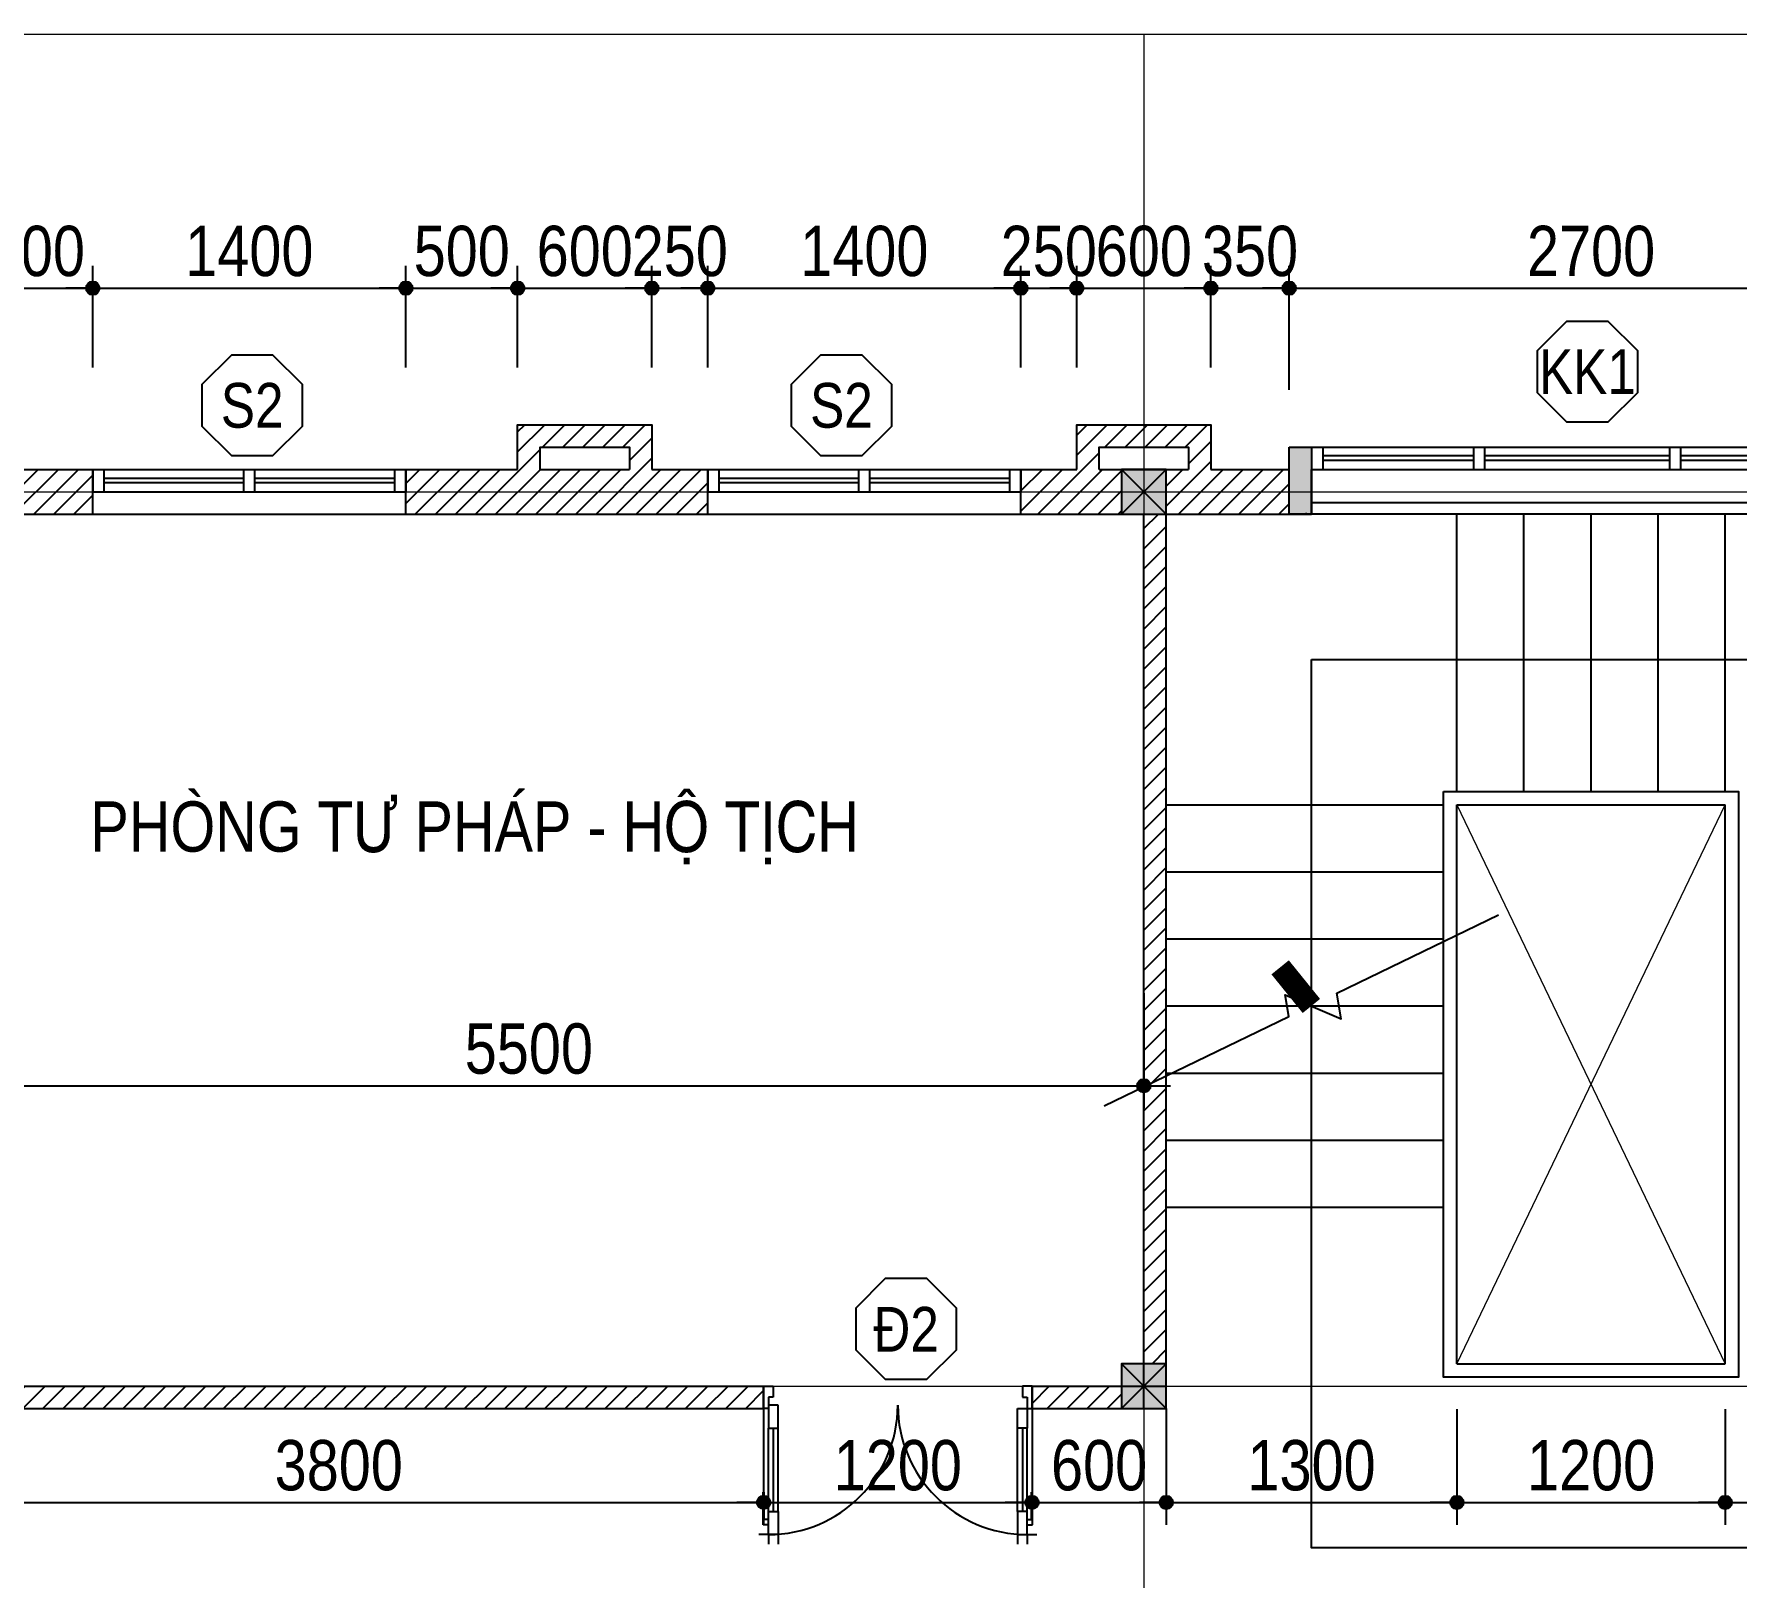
# Model space of a CAD drawing. Header units: millimetres. Extents: x 159 to 40204, y 182 to 23522.
# Drawn here: x 14425 to 22040, y 16616 to 23522 of the extents above; entities that cross this region are included whole.
import ezdxf
from ezdxf.enums import TextEntityAlignment as Align

# ---------------------------------------------------------------- set-up
doc = ezdxf.new("R2010")
doc.units = ezdxf.units.MM
doc.linetypes.add('ACAD_ISO10W100', pattern=[18, 12, -3, 0, -3])
for name, color, linetype in [('009', 251, 'Continuous'), ('DIM', 1, 'Continuous'), ('DOOR', 20, 'Continuous'), ('MEDIUM', 2, 'Continuous'), ('TAGS', 60, 'Continuous'), ('TEXT', 7, 'Continuous'), ('TUONG', 131, 'Continuous'), ('WALL', 4, 'Continuous')]:
    doc.layers.add(name, color=color, linetype=linetype)
for name, color, linetype, lineweight in [('CAY', 84, 'Continuous', 5), ('NET-THAY', 2, 'Continuous', 13), ('TRUC', 24, 'Continuous', 0)]:
    doc.layers.add(name, color=color, linetype=linetype, lineweight=lineweight)
doc.styles.add('1', font='', dxfattribs={"height": 250})
doc.styles.add('HEL-CONDENSE', font='')
doc.styles.add('VNI-HELVE-CONDENSEN', font='')
doc.styles.get('1').set_extended_font_data('VNI-Helve-Condense')
doc.styles.get('HEL-CONDENSE').set_extended_font_data('VNI-Helve-Condense')
doc.styles.get('VNI-HELVE-CONDENSEN').set_extended_font_data('VNI-Helve-Condense')
doc.dimstyles.new('D100', dxfattribs={"dimtxt": 225, "dimasz": 1.2, "dimexe": 100, "dimexo": 0, "dimgap": 50, "dimtad": 1, "dimdec": 0, "dimzin": 13, "dimdsep": 46, "dimtxsty": 'HEL-CONDENSE', "dimblk": 'D50', "dimcen": 0, "dimclrd": 1, "dimclre": 1, "dimclrt": 7, "dimadec": 0, "dimazin": 0, "dimtfac": 1, "dimtdec": 0, "dimtmove": 0, "dimatfit": 3, "dimldrblk": 'D50', "dimfxl": 1, "dimtolj": 1, "dimtzin": 13, "dimarcsym": 0})
pattern_1 = [(45, (-1294113.77, -362286.196), (-44.9012806, 44.9012806), [])]

# ---------------------------------------------------------------- blocks, each defined once
blk = doc.blocks.new('s11')
at = {"layer": 'DOOR'}
for p, q in [((0, 0), (0, -100)), ((1400, 0), (0, 0)), ((50, 0), (50, -100)), ((1350, 0), (1350, -100)), ((1400, 0), (1400, -100)), ((1400, -100), (0, -100))]:
    blk.add_line(p, q, dxfattribs=at)
at = {"layer": 'DOOR', "linetype": 'ByBlock', "lineweight": -2}
for p, q in [((675, -100), (675, 0)), ((725, -100), (725, 0))]:
    blk.add_line(p, q, dxfattribs=at)
at = {"layer": 'DOOR', "color": 251}
for p, q in [((50, -40), (675, -40)), ((50, -60), (675, -60)), ((725, -40), (1350, -40)), ((725, -60), (1350, -60))]:
    blk.add_line(p, q, dxfattribs=at)
blk = doc.blocks.new('KH-CUADI')
at = {"layer": 'TAGS'}
blk.add_lwpolyline([(-124, 300), (-300, 124), (-300, -124), (-124, -300), (124, -300), (300, -124), (300, 124), (124, 300)], close=True, dxfattribs=at)
at = {"layer": 'TAGS', "style": 'VNI-HELVE-CONDENSEN'}
blk.add_attdef('D', text='', height=300, dxfattribs=at).set_placement((0, 0), align=Align.MIDDLE)
blk = doc.blocks.new('A$C225A2996')
at = {"layer": 'WALL'}
blk.add_hatch(color=4, dxfattribs=at).paths.add_polyline_path([(531.4, 81.6), (731.4, 81.6), (731.4, 281.6), (531.4, 281.6)])
at = {"layer": 'WALL', "color": 4}
for p, q in [((531.4, 281.6), (731.4, 81.6)), ((531.4, 81.6), (731.4, 281.6))]:
    blk.add_line(p, q, dxfattribs=at)
blk.add_lwpolyline([(531.4, 81.6), (731.4, 81.6), (731.4, 281.6), (531.4, 281.6)], close=True, dxfattribs=at)
blk = doc.blocks.new('A$C48B57989')
at = {"layer": 'DOOR'}
for p, q in [((-446, 752.5), (-403.1, 752.5)), ((-446, 652.5), (-446, 752.5)), ((-403.1, 702.5), (-424.6, 702.5)), ((-424.6, 702.5), (-424.6, 652.5)), ((-403.1, 752.5), (-403.1, 702.5)), ((711.1, 752.5), (711.1, 702.5)), ((754, 752.5), (711.1, 752.5)), ((711.1, 702.5), (732.6, 702.5)), ((732.6, 702.5), (732.6, 652.5)), ((754, 652.5), (754, 752.5)), ((-424.6, 652.5), (-446, 652.5)), ((-381.7, 666.8), (-424.6, 666.8)), ((-424.6, 666.8), (-424.6, 563.9)), ((-381.7, 563.9), (-381.7, 666.8)), ((689.7, 563.9), (689.7, 652.5)), ((689.7, 652.5), (732.6, 652.5)), ((732.6, 652.5), (754, 652.5)), ((732.6, 652.5), (732.6, 563.9)), ((-424.6, 563.9), (-381.7, 563.9)), ((-424.6, 171.4), (-424.6, 563.9)), ((-403.1, 563.9), (-403.1, 191)), ((-381.7, 191), (-381.7, 563.9)), ((689.7, 191), (689.7, 563.9)), ((732.6, 563.9), (689.7, 563.9)), ((711.1, 563.9), (711.1, 191)), ((732.6, 171.4), (732.6, 563.9)), ((-448.8, 131.8), (-448.8, 277.2)), ((-443.9, 277.2), (-448.8, 277.2)), ((-443.9, 156), (-443.9, 277.2)), ((752, 156), (752, 277.2)), ((752, 277.2), (756.8, 277.2)), ((756.8, 131.8), (756.8, 277.2)), ((-424.6, 156), (-443.9, 156)), ((-424.6, 191), (-381.7, 191)), ((-424.6, 88.2), (-424.6, 191)), ((-424.6, 131.8), (-424.6, 156)), ((-381.7, 191), (-381.7, 88.2)), ((732.6, 191), (689.7, 191)), ((689.7, 191), (689.7, 88.2)), ((732.6, 88.2), (732.6, 191)), ((732.6, 131.8), (732.6, 156)), ((732.6, 156), (752, 156)), ((-424.6, 88.2), (-467.4, 88.2)), ((-424.6, 131.8), (-448.8, 131.8)), ((-424.6, 88.2), (-424.6, 45.3)), ((-381.7, 88.2), (-424.6, 88.2)), ((-381.7, 88.2), (-381.7, 45.3)), ((689.7, 88.2), (689.7, 45.3)), ((689.7, 88.2), (732.6, 88.2)), ((732.6, 131.8), (756.8, 131.8)), ((732.6, 88.2), (732.6, 45.3)), ((732.6, 88.2), (775.4, 88.2))]:
    blk.add_line(p, q, dxfattribs=at)
at = {"layer": 'DOOR', "color": 251}
for centre, major_axis, start_param, end_param in [((-424.6, 666.8), (409.1, 409.1), 3.926991, 5.497787), ((732.6, 666.8), (-409.1, 409.1), 0.785398, 2.356194)]:
    blk.add_ellipse(centre, major_axis=major_axis, ratio=1, start_param=start_param, end_param=end_param, dxfattribs=at)
blk = doc.blocks.new('D50')
at = {"layer": 'DIM'}
blk.add_hatch(color=256, dxfattribs=at).paths.add_polyline_path([(25, 0, 1), (-25, 0, 1)])
blk.add_line((25, 0), (100, 0), dxfattribs=at)
blk.add_circle((0, 0), 25, dxfattribs=at)
blk = doc.blocks.new('*D363')
at = {"layer": 'DEFPOINTS', "color": 0, "transparency": 16777216}
for p in [(14687.4, 22385), (14187.4, 22029.6), (14687.4, 22029.6)]:
    blk.add_point(p, dxfattribs=at)
at = {"layer": 'DIM', "color": 1, "lineweight": -2, "transparency": 16777216}
for p, q in [((14187.4, 22029.6), (14187.4, 22485)), ((14687.4, 22029.6), (14687.4, 22485)), ((14188.6, 22385), (14686.2, 22385))]:
    blk.add_line(p, q, dxfattribs=at)
at = {"layer": 'DIM', "color": 1, "lineweight": -2, "transparency": 16777216, "xscale": 1.199999999999999, "yscale": 1.199999999999999, "zscale": 1.199999999999999, "rotation": 180}
blk.add_blockref('D50', (14187.4, 22385), dxfattribs=at)
at = {"layer": 'DIM', "color": 1, "lineweight": -2, "transparency": 16777216, "xscale": 1.199999999999999, "yscale": 1.199999999999999, "zscale": 1.199999999999999}
blk.add_blockref('D50', (14687.4, 22385), dxfattribs=at)
at = {"layer": 'DIM', "color": 7, "transparency": 16777216, "insert": (14437.4, 22549.9), "char_height": 225, "attachment_point": 5, "style": 'HEL-CONDENSE'}
blk.add_mtext('\\A1;500', dxfattribs=at)
blk = doc.blocks.new('*D364')
at = {"layer": 'DEFPOINTS', "color": 0, "transparency": 16777216}
for p in [(17187.4, 22385), (16587.4, 22029.6), (17187.4, 22029.6)]:
    blk.add_point(p, dxfattribs=at)
at = {"layer": 'DIM', "color": 1, "lineweight": -2, "transparency": 16777216}
for p, q in [((16587.4, 22029.6), (16587.4, 22485)), ((17187.4, 22029.6), (17187.4, 22485)), ((16588.6, 22385), (17186.2, 22385))]:
    blk.add_line(p, q, dxfattribs=at)
at = {"layer": 'DIM', "color": 1, "lineweight": -2, "transparency": 16777216, "xscale": 1.199999999999999, "yscale": 1.199999999999999, "zscale": 1.199999999999999, "rotation": 180}
blk.add_blockref('D50', (16587.4, 22385), dxfattribs=at)
at = {"layer": 'DIM', "color": 1, "lineweight": -2, "transparency": 16777216, "xscale": 1.199999999999999, "yscale": 1.199999999999999, "zscale": 1.199999999999999}
blk.add_blockref('D50', (17187.4, 22385), dxfattribs=at)
at = {"layer": 'DIM', "color": 7, "transparency": 16777216, "insert": (16887.4, 22549.9), "char_height": 225, "attachment_point": 5, "style": 'HEL-CONDENSE'}
blk.add_mtext('\\A1;600', dxfattribs=at)
blk = doc.blocks.new('*D365')
at = {"layer": 'DEFPOINTS', "color": 0, "transparency": 16777216}
for p in [(17437.4, 22385), (17187.4, 22029.6), (17437.4, 22029.6)]:
    blk.add_point(p, dxfattribs=at)
at = {"layer": 'DIM', "color": 1, "lineweight": -2, "transparency": 16777216}
for p, q in [((17187.4, 22029.6), (17187.4, 22485)), ((17437.4, 22029.6), (17437.4, 22485)), ((17188.6, 22385), (17436.2, 22385))]:
    blk.add_line(p, q, dxfattribs=at)
at = {"layer": 'DIM', "color": 1, "lineweight": -2, "transparency": 16777216, "xscale": 1.199999999999999, "yscale": 1.199999999999999, "zscale": 1.199999999999999, "rotation": 180}
blk.add_blockref('D50', (17187.4, 22385), dxfattribs=at)
at = {"layer": 'DIM', "color": 1, "lineweight": -2, "transparency": 16777216, "xscale": 1.199999999999999, "yscale": 1.199999999999999, "zscale": 1.199999999999999}
blk.add_blockref('D50', (17437.4, 22385), dxfattribs=at)
at = {"layer": 'DIM', "color": 7, "transparency": 16777216, "insert": (17312.4, 22549.9), "char_height": 225, "attachment_point": 5, "style": 'HEL-CONDENSE'}
blk.add_mtext('\\A1;250', dxfattribs=at)
blk = doc.blocks.new('*D366')
at = {"layer": 'DEFPOINTS', "color": 0, "transparency": 16777216}
for p in [(19687.4, 22385), (19087.4, 22029.6), (19687.4, 22029.6)]:
    blk.add_point(p, dxfattribs=at)
at = {"layer": 'DIM', "color": 1, "lineweight": -2, "transparency": 16777216}
for p, q in [((19087.4, 22029.6), (19087.4, 22485)), ((19687.4, 22029.6), (19687.4, 22485)), ((19088.6, 22385), (19686.2, 22385))]:
    blk.add_line(p, q, dxfattribs=at)
at = {"layer": 'DIM', "color": 1, "lineweight": -2, "transparency": 16777216, "xscale": 1.199999999999999, "yscale": 1.199999999999999, "zscale": 1.199999999999999, "rotation": 180}
blk.add_blockref('D50', (19087.4, 22385), dxfattribs=at)
at = {"layer": 'DIM', "color": 1, "lineweight": -2, "transparency": 16777216, "xscale": 1.199999999999999, "yscale": 1.199999999999999, "zscale": 1.199999999999999}
blk.add_blockref('D50', (19687.4, 22385), dxfattribs=at)
at = {"layer": 'DIM', "color": 7, "transparency": 16777216, "insert": (19387.4, 22549.9), "char_height": 225, "attachment_point": 5, "style": 'HEL-CONDENSE'}
blk.add_mtext('\\A1;600', dxfattribs=at)
blk = doc.blocks.new('*D367')
at = {"layer": 'DEFPOINTS', "color": 0, "transparency": 16777216}
for p in [(20037.4, 22385), (19687.4, 22029.6), (20037.4, 21929.6)]:
    blk.add_point(p, dxfattribs=at)
at = {"layer": 'DIM', "color": 1, "lineweight": -2, "transparency": 16777216}
for p, q in [((19687.4, 22029.6), (19687.4, 22485)), ((20037.4, 21929.6), (20037.4, 22485)), ((19688.6, 22385), (20036.2, 22385))]:
    blk.add_line(p, q, dxfattribs=at)
at = {"layer": 'DIM', "color": 1, "lineweight": -2, "transparency": 16777216, "xscale": 1.199999999999999, "yscale": 1.199999999999999, "zscale": 1.199999999999999, "rotation": 180}
blk.add_blockref('D50', (19687.4, 22385), dxfattribs=at)
at = {"layer": 'DIM', "color": 1, "lineweight": -2, "transparency": 16777216, "xscale": 1.199999999999999, "yscale": 1.199999999999999, "zscale": 1.199999999999999}
blk.add_blockref('D50', (20037.4, 22385), dxfattribs=at)
at = {"layer": 'DIM', "color": 7, "transparency": 16777216, "insert": (19862.4, 22549.9), "char_height": 225, "attachment_point": 5, "style": 'HEL-CONDENSE'}
blk.add_mtext('\\A1;350', dxfattribs=at)
blk = doc.blocks.new('*D368')
at = {"layer": 'DEFPOINTS', "color": 0, "transparency": 16777216}
for p in [(22737.4, 22385), (20037.4, 21929.6), (22737.4, 21929.6)]:
    blk.add_point(p, dxfattribs=at)
at = {"layer": 'DIM', "color": 1, "lineweight": -2, "transparency": 16777216}
for p, q in [((20037.4, 21929.6), (20037.4, 22485)), ((22737.4, 21929.6), (22737.4, 22485)), ((20038.6, 22385), (22736.2, 22385))]:
    blk.add_line(p, q, dxfattribs=at)
at = {"layer": 'DIM', "color": 1, "lineweight": -2, "transparency": 16777216, "xscale": 1.199999999999999, "yscale": 1.199999999999999, "zscale": 1.199999999999999, "rotation": 180}
blk.add_blockref('D50', (20037.4, 22385), dxfattribs=at)
at = {"layer": 'DIM', "color": 1, "lineweight": -2, "transparency": 16777216, "xscale": 1.199999999999999, "yscale": 1.199999999999999, "zscale": 1.199999999999999}
blk.add_blockref('D50', (22737.4, 22385), dxfattribs=at)
at = {"layer": 'DIM', "color": 7, "transparency": 16777216, "insert": (21387.4, 22549.9), "char_height": 225, "attachment_point": 5, "style": 'HEL-CONDENSE'}
blk.add_mtext('\\A1;2700', dxfattribs=at)
blk = doc.blocks.new('*D291')
at = {"layer": 'DEFPOINTS', "color": 0, "linetype": 'Continuous', "transparency": 16777216}
for p in [(13887.4, 17374.4), (17687.4, 17374.4), (17687.4, 16953.8)]:
    blk.add_point(p, dxfattribs=at)
at = {"layer": 'DIM', "color": 1, "linetype": 'Continuous', "lineweight": -2, "transparency": 16777216}
for p, q in [((13887.4, 17374.4), (13887.4, 16853.8)), ((17687.4, 17374.4), (17687.4, 16853.8)), ((13888.6, 16953.8), (17686.2, 16953.8))]:
    blk.add_line(p, q, dxfattribs=at)
at = {"layer": 'DIM', "color": 1, "linetype": 'Continuous', "lineweight": -2, "transparency": 16777216, "xscale": 1.199999999999999, "yscale": 1.199999999999999, "zscale": 1.199999999999999, "rotation": 180}
blk.add_blockref('D50', (13887.4, 16953.8), dxfattribs=at)
at = {"layer": 'DIM', "color": 1, "linetype": 'Continuous', "lineweight": -2, "transparency": 16777216, "xscale": 1.199999999999999, "yscale": 1.199999999999999, "zscale": 1.199999999999999}
blk.add_blockref('D50', (17687.4, 16953.8), dxfattribs=at)
at = {"layer": 'DIM', "color": 7, "linetype": 'Continuous', "transparency": 16777216, "insert": (15787.4, 17118.7), "char_height": 225, "attachment_point": 5, "style": 'HEL-CONDENSE'}
blk.add_mtext('\\A1;3800', dxfattribs=at)
blk = doc.blocks.new('*D292')
at = {"layer": 'DEFPOINTS', "color": 0, "linetype": 'Continuous', "transparency": 16777216}
for p in [(17687.4, 17374.4), (18887.4, 17374.4), (18887.4, 16953.8)]:
    blk.add_point(p, dxfattribs=at)
at = {"layer": 'DIM', "color": 1, "linetype": 'Continuous', "lineweight": -2, "transparency": 16777216}
for p, q in [((17687.4, 17374.4), (17687.4, 16853.8)), ((18887.4, 17374.4), (18887.4, 16853.8)), ((17688.6, 16953.8), (18886.2, 16953.8))]:
    blk.add_line(p, q, dxfattribs=at)
at = {"layer": 'DIM', "color": 1, "linetype": 'Continuous', "lineweight": -2, "transparency": 16777216, "xscale": 1.199999999999999, "yscale": 1.199999999999999, "zscale": 1.199999999999999, "rotation": 180}
blk.add_blockref('D50', (17687.4, 16953.8), dxfattribs=at)
at = {"layer": 'DIM', "color": 1, "linetype": 'Continuous', "lineweight": -2, "transparency": 16777216, "xscale": 1.199999999999999, "yscale": 1.199999999999999, "zscale": 1.199999999999999}
blk.add_blockref('D50', (18887.4, 16953.8), dxfattribs=at)
at = {"layer": 'DIM', "color": 7, "linetype": 'Continuous', "transparency": 16777216, "insert": (18287.4, 17118.7), "char_height": 225, "attachment_point": 5, "style": 'HEL-CONDENSE'}
blk.add_mtext('\\A1;1200', dxfattribs=at)
blk = doc.blocks.new('*D293')
at = {"layer": 'DEFPOINTS', "color": 0, "linetype": 'Continuous', "transparency": 16777216}
for p in [(18887.4, 17374.4), (19487.4, 17374.4), (19487.4, 16953.8)]:
    blk.add_point(p, dxfattribs=at)
at = {"layer": 'DIM', "color": 1, "linetype": 'Continuous', "lineweight": -2, "transparency": 16777216}
for p, q in [((18887.4, 17374.4), (18887.4, 16853.8)), ((19487.4, 17374.4), (19487.4, 16853.8)), ((18888.6, 16953.8), (19486.2, 16953.8))]:
    blk.add_line(p, q, dxfattribs=at)
at = {"layer": 'DIM', "color": 1, "linetype": 'Continuous', "lineweight": -2, "transparency": 16777216, "xscale": 1.199999999999999, "yscale": 1.199999999999999, "zscale": 1.199999999999999, "rotation": 180}
blk.add_blockref('D50', (18887.4, 16953.8), dxfattribs=at)
at = {"layer": 'DIM', "color": 1, "linetype": 'Continuous', "lineweight": -2, "transparency": 16777216, "xscale": 1.199999999999999, "yscale": 1.199999999999999, "zscale": 1.199999999999999}
blk.add_blockref('D50', (19487.4, 16953.8), dxfattribs=at)
at = {"layer": 'DIM', "color": 7, "linetype": 'Continuous', "transparency": 16777216, "insert": (19187.4, 17118.7), "char_height": 225, "attachment_point": 5, "style": 'HEL-CONDENSE'}
blk.add_mtext('\\A1;600', dxfattribs=at)
blk = doc.blocks.new('*D294')
at = {"layer": 'DEFPOINTS', "color": 0, "linetype": 'Continuous', "transparency": 16777216}
for p in [(19487.4, 17374.4), (20787.4, 17370.6), (20787.4, 16953.8)]:
    blk.add_point(p, dxfattribs=at)
at = {"layer": 'DIM', "color": 1, "linetype": 'Continuous', "lineweight": -2, "transparency": 16777216}
for p, q in [((19487.4, 17374.4), (19487.4, 16853.8)), ((20787.4, 17370.6), (20787.4, 16853.8)), ((19488.6, 16953.8), (20786.2, 16953.8))]:
    blk.add_line(p, q, dxfattribs=at)
at = {"layer": 'DIM', "color": 1, "linetype": 'Continuous', "lineweight": -2, "transparency": 16777216, "xscale": 1.199999999999999, "yscale": 1.199999999999999, "zscale": 1.199999999999999, "rotation": 180}
blk.add_blockref('D50', (19487.4, 16953.8), dxfattribs=at)
at = {"layer": 'DIM', "color": 1, "linetype": 'Continuous', "lineweight": -2, "transparency": 16777216, "xscale": 1.199999999999999, "yscale": 1.199999999999999, "zscale": 1.199999999999999}
blk.add_blockref('D50', (20787.4, 16953.8), dxfattribs=at)
at = {"layer": 'DIM', "color": 7, "linetype": 'Continuous', "transparency": 16777216, "insert": (20137.4, 17118.7), "char_height": 225, "attachment_point": 5, "style": 'HEL-CONDENSE'}
blk.add_mtext('\\A1;1300', dxfattribs=at)
blk = doc.blocks.new('*D295')
at = {"layer": 'DEFPOINTS', "color": 0, "linetype": 'Continuous', "transparency": 16777216}
for p in [(20787.4, 17370.6), (21987.4, 17370.6), (21987.4, 16953.8)]:
    blk.add_point(p, dxfattribs=at)
at = {"layer": 'DIM', "color": 1, "linetype": 'Continuous', "lineweight": -2, "transparency": 16777216}
for p, q in [((20787.4, 17370.6), (20787.4, 16853.8)), ((21987.4, 17370.6), (21987.4, 16853.8)), ((20788.6, 16953.8), (21986.2, 16953.8))]:
    blk.add_line(p, q, dxfattribs=at)
at = {"layer": 'DIM', "color": 1, "linetype": 'Continuous', "lineweight": -2, "transparency": 16777216, "xscale": 1.199999999999999, "yscale": 1.199999999999999, "zscale": 1.199999999999999, "rotation": 180}
blk.add_blockref('D50', (20787.4, 16953.8), dxfattribs=at)
at = {"layer": 'DIM', "color": 1, "linetype": 'Continuous', "lineweight": -2, "transparency": 16777216, "xscale": 1.199999999999999, "yscale": 1.199999999999999, "zscale": 1.199999999999999}
blk.add_blockref('D50', (21987.4, 16953.8), dxfattribs=at)
at = {"layer": 'DIM', "color": 7, "linetype": 'Continuous', "transparency": 16777216, "insert": (21387.4, 17118.7), "char_height": 225, "attachment_point": 5, "style": 'HEL-CONDENSE'}
blk.add_mtext('\\A1;1200', dxfattribs=at)
blk = doc.blocks.new('*D296')
at = {"layer": 'DEFPOINTS', "color": 0, "linetype": 'Continuous', "transparency": 16777216}
for p in [(21987.4, 17370.6), (23287.4, 17374.4), (23287.4, 16953.8)]:
    blk.add_point(p, dxfattribs=at)
at = {"layer": 'DIM', "color": 1, "linetype": 'Continuous', "lineweight": -2, "transparency": 16777216}
for p, q in [((21987.4, 17370.6), (21987.4, 16853.8)), ((23287.4, 17374.4), (23287.4, 16853.8)), ((21988.6, 16953.8), (23286.2, 16953.8))]:
    blk.add_line(p, q, dxfattribs=at)
at = {"layer": 'DIM', "color": 1, "linetype": 'Continuous', "lineweight": -2, "transparency": 16777216, "xscale": 1.199999999999999, "yscale": 1.199999999999999, "zscale": 1.199999999999999, "rotation": 180}
blk.add_blockref('D50', (21987.4, 16953.8), dxfattribs=at)
at = {"layer": 'DIM', "color": 1, "linetype": 'Continuous', "lineweight": -2, "transparency": 16777216, "xscale": 1.199999999999999, "yscale": 1.199999999999999, "zscale": 1.199999999999999}
blk.add_blockref('D50', (23287.4, 16953.8), dxfattribs=at)
at = {"layer": 'DIM', "color": 7, "linetype": 'Continuous', "transparency": 16777216, "insert": (22637.4, 17118.7), "char_height": 225, "attachment_point": 5, "style": 'HEL-CONDENSE'}
blk.add_mtext('\\A1;1300', dxfattribs=at)
blk = doc.blocks.new('*D331')
at = {"layer": 'DEFPOINTS', "color": 0, "transparency": 16777216}
for p in [(18837.4, 22385), (17437.4, 22029.6), (18837.4, 22029.6)]:
    blk.add_point(p, dxfattribs=at)
at = {"layer": 'DIM', "color": 1, "lineweight": -2, "transparency": 16777216}
for p, q in [((17437.4, 22029.6), (17437.4, 22485)), ((18837.4, 22029.6), (18837.4, 22485)), ((17438.6, 22385), (18836.2, 22385))]:
    blk.add_line(p, q, dxfattribs=at)
at = {"layer": 'DIM', "color": 1, "lineweight": -2, "transparency": 16777216, "xscale": 1.199999999999999, "yscale": 1.199999999999999, "zscale": 1.199999999999999, "rotation": 180}
blk.add_blockref('D50', (17437.4, 22385), dxfattribs=at)
at = {"layer": 'DIM', "color": 1, "lineweight": -2, "transparency": 16777216, "xscale": 1.199999999999999, "yscale": 1.199999999999999, "zscale": 1.199999999999999}
blk.add_blockref('D50', (18837.4, 22385), dxfattribs=at)
at = {"layer": 'DIM', "color": 7, "transparency": 16777216, "insert": (18137.4, 22549.9), "char_height": 225, "attachment_point": 5, "style": 'HEL-CONDENSE'}
blk.add_mtext('\\A1;1400', dxfattribs=at)
blk = doc.blocks.new('*D332')
at = {"layer": 'DEFPOINTS', "color": 0, "transparency": 16777216}
for p in [(19087.4, 22385), (18837.4, 22092.7), (19087.4, 22029.6)]:
    blk.add_point(p, dxfattribs=at)
at = {"layer": 'DIM', "color": 1, "lineweight": -2, "transparency": 16777216}
for p, q in [((18837.4, 22092.7), (18837.4, 22485)), ((19087.4, 22029.6), (19087.4, 22485)), ((18838.6, 22385), (19086.2, 22385))]:
    blk.add_line(p, q, dxfattribs=at)
at = {"layer": 'DIM', "color": 1, "lineweight": -2, "transparency": 16777216, "xscale": 1.199999999999999, "yscale": 1.199999999999999, "zscale": 1.199999999999999, "rotation": 180}
blk.add_blockref('D50', (18837.4, 22385), dxfattribs=at)
at = {"layer": 'DIM', "color": 1, "lineweight": -2, "transparency": 16777216, "xscale": 1.199999999999999, "yscale": 1.199999999999999, "zscale": 1.199999999999999}
blk.add_blockref('D50', (19087.4, 22385), dxfattribs=at)
at = {"layer": 'DIM', "color": 7, "transparency": 16777216, "insert": (18962.4, 22549.9), "char_height": 225, "attachment_point": 5, "style": 'HEL-CONDENSE'}
blk.add_mtext('\\A1;250', dxfattribs=at)
blk = doc.blocks.new('*D333')
at = {"layer": 'DEFPOINTS', "color": 0, "transparency": 16777216}
for p in [(16087.4, 22385), (14687.4, 22029.6), (16087.4, 22029.6)]:
    blk.add_point(p, dxfattribs=at)
at = {"layer": 'DIM', "color": 1, "lineweight": -2, "transparency": 16777216}
for p, q in [((14687.4, 22029.6), (14687.4, 22485)), ((16087.4, 22029.6), (16087.4, 22485)), ((14688.6, 22385), (16086.2, 22385))]:
    blk.add_line(p, q, dxfattribs=at)
at = {"layer": 'DIM', "color": 1, "lineweight": -2, "transparency": 16777216, "xscale": 1.199999999999999, "yscale": 1.199999999999999, "zscale": 1.199999999999999, "rotation": 180}
blk.add_blockref('D50', (14687.4, 22385), dxfattribs=at)
at = {"layer": 'DIM', "color": 1, "lineweight": -2, "transparency": 16777216, "xscale": 1.199999999999999, "yscale": 1.199999999999999, "zscale": 1.199999999999999}
blk.add_blockref('D50', (16087.4, 22385), dxfattribs=at)
at = {"layer": 'DIM', "color": 7, "transparency": 16777216, "insert": (15387.4, 22549.9), "char_height": 225, "attachment_point": 5, "style": 'HEL-CONDENSE'}
blk.add_mtext('\\A1;1400', dxfattribs=at)
blk = doc.blocks.new('*D334')
at = {"layer": 'DEFPOINTS', "color": 0, "transparency": 16777216}
for p in [(16587.4, 22385), (16087.4, 22029.6), (16587.4, 22029.6)]:
    blk.add_point(p, dxfattribs=at)
at = {"layer": 'DIM', "color": 1, "lineweight": -2, "transparency": 16777216}
for p, q in [((16087.4, 22029.6), (16087.4, 22485)), ((16587.4, 22029.6), (16587.4, 22485)), ((16088.6, 22385), (16586.2, 22385))]:
    blk.add_line(p, q, dxfattribs=at)
at = {"layer": 'DIM', "color": 1, "lineweight": -2, "transparency": 16777216, "xscale": 1.199999999999999, "yscale": 1.199999999999999, "zscale": 1.199999999999999, "rotation": 180}
blk.add_blockref('D50', (16087.4, 22385), dxfattribs=at)
at = {"layer": 'DIM', "color": 1, "lineweight": -2, "transparency": 16777216, "xscale": 1.199999999999999, "yscale": 1.199999999999999, "zscale": 1.199999999999999}
blk.add_blockref('D50', (16587.4, 22385), dxfattribs=at)
at = {"layer": 'DIM', "color": 7, "transparency": 16777216, "insert": (16337.4, 22549.9), "char_height": 225, "attachment_point": 5, "style": 'HEL-CONDENSE'}
blk.add_mtext('\\A1;500', dxfattribs=at)
blk = doc.blocks.new('*D347')
at = {"layer": 'DEFPOINTS', "color": 0, "transparency": 16777216}
for p in [(13887.4, 19665.8), (19387.4, 19232.2), (19387.4, 18817.5)]:
    blk.add_point(p, dxfattribs=at)
at = {"layer": 'DIM', "color": 1, "lineweight": -2, "transparency": 16777216}
for p, q in [((13887.4, 19665.8), (13887.4, 18717.5)), ((19387.4, 19232.2), (19387.4, 18717.5)), ((13888.6, 18817.5), (19386.2, 18817.5))]:
    blk.add_line(p, q, dxfattribs=at)
at = {"layer": 'DIM', "color": 1, "lineweight": -2, "transparency": 16777216, "xscale": 1.199999999999999, "yscale": 1.199999999999999, "zscale": 1.199999999999999, "rotation": 180}
blk.add_blockref('D50', (13887.4, 18817.5), dxfattribs=at)
at = {"layer": 'DIM', "color": 1, "lineweight": -2, "transparency": 16777216, "xscale": 1.199999999999999, "yscale": 1.199999999999999, "zscale": 1.199999999999999}
blk.add_blockref('D50', (19387.4, 18817.5), dxfattribs=at)
at = {"layer": 'DIM', "color": 7, "transparency": 16777216, "insert": (16637.4, 18982.4), "char_height": 225, "attachment_point": 5, "style": 'HEL-CONDENSE'}
blk.add_mtext('\\A1;5500', dxfattribs=at)

msp = doc.modelspace()

# ---------------------------------------------------------------- hatches: boundary and pattern name
at = {"layer": '009'}
h = msp.add_hatch(dxfattribs=at)
h.set_pattern_fill('ANSI31', color=256, scale=20, style=0)
h.set_pattern_definition(pattern_1)
h.paths.add_polyline_path([(5287.376, 21824.361), (4537.376, 21824.361), (4537.376, 21224.361), (4787.376, 21224.361), (4787.376, 19774.361), (4987.376, 19774.361), (4987.376, 19874.361), (5187.376, 19874.361), (5187.376, 19961.861), (5187.376, 19974.361), (4987.376, 19974.361), (4987.376, 21124.361), (5287.376, 21124.361), (5287.376, 21474.361)])
h.paths.add_polyline_path([(4637.376, 21724.361), (5187.376, 21724.361), (5187.376, 21574.361), (4987.376, 21574.361), (4987.376, 21374.361), (5187.376, 21374.361), (5187.376, 21224.361), (4987.376, 21224.361), (4987.376, 21374.361), (4787.376, 21374.361), (4787.376, 21349.361), (4787.376, 21324.361), (4637.376, 21324.361)], flags=16)
h.paths.add_polyline_path([(4987.376, 18474.361), (5087.376, 18474.361), (5087.376, 18574.361), (4987.376, 18574.361), (4987.376, 19174.361), (4787.376, 19174.361), (4787.376, 17774.361), (4537.376, 17774.361), (4537.376, 17174.361), (4787.376, 17174.361), (4987.376, 17174.361), (4987.376, 17374.361), (4787.376, 17374.361), (4787.376, 17274.361), (4637.376, 17274.361), (4637.376, 17674.361), (4787.376, 17674.361), (4787.376, 17574.361), (4987.376, 17574.361), (4987.376, 17774.361)])
h.paths.add_polyline_path([(7187.376, 19874.361), (7387.376, 19874.361), (7387.376, 19961.861), (7387.376, 19974.361), (7187.376, 19974.361), (7187.376, 21374.361), (7412.376, 21374.361), (8187.376, 21374.361), (8187.376, 19974.361), (8087.376, 19974.361), (8087.376, 19874.361), (8387.376, 19874.361), (8387.376, 19961.861), (8387.376, 19974.361), (8287.376, 19974.361), (8287.376, 21374.361), (8487.376, 21374.361), (8487.376, 21574.361), (8237.376, 21574.361), (8237.376, 21774.361), (7637.376, 21774.361), (7637.376, 21574.361), (6887.376, 21574.361), (6887.376, 21474.361), (6887.376, 21374.361), (7087.376, 21374.361), (7087.376, 19974.361), (6887.376, 19974.361), (6887.376, 19874.361), (7087.376, 19874.361), (7087.376, 18574.361), (5887.376, 18574.361), (5887.376, 18474.361), (7087.376, 18474.361), (7087.376, 18374.361), (7187.376, 18374.361)])
h.paths.add_polyline_path([(7737.376, 21574.361), (7737.376, 21674.361), (8137.376, 21674.361), (8137.376, 21574.361), (8037.376, 21574.361)], flags=17)
h.paths.add_polyline_path([(10787.376, 21574.361), (10687.376, 21574.361), (10687.376, 21674.361), (11087.376, 21674.361), (11087.376, 21574.361), (10987.376, 21574.361), (10987.376, 21374.361), (11687.376, 21374.361), (11687.376, 21574.361), (11187.376, 21574.361), (11187.376, 21774.361), (10587.376, 21774.361), (10587.376, 21574.361), (9087.376, 21574.361), (9087.376, 21474.361), (9087.376, 21374.361), (9287.376, 21374.361), (9287.376, 19974.361), (9087.376, 19974.361), (9087.376, 19874.361), (9287.376, 19874.361), (9287.376, 17474.361), (7187.376, 17474.361), (7187.376, 17574.361), (7087.376, 17574.361), (7087.376, 17374.361), (9287.376, 17374.361), (10787.376, 17374.361), (10787.376, 17474.361), (9387.376, 17474.361), (9387.376, 21374.361), (10787.376, 21374.361)])
h.paths.add_polyline_path([(12387.376, 17474.361), (10987.376, 17474.361), (10987.376, 17374.361), (12387.376, 17374.361)])
h.paths.add_polyline_path([(13787.376, 21574.361), (13687.376, 21574.361), (13687.376, 21674.361), (14087.376, 21674.361), (14087.376, 21574.361), (13987.376, 21574.361), (13987.376, 21374.361), (14687.376, 21374.361), (14687.376, 21574.361), (14187.376, 21574.361), (14187.376, 21774.361), (13587.376, 21774.361), (13587.376, 21574.361), (13087.376, 21574.361), (13087.376, 21374.361), (13787.376, 21374.361)])
h = msp.add_hatch(dxfattribs=at)
h.set_pattern_fill('ANSI31', color=256, scale=20, style=0)
h.set_pattern_definition(pattern_1)
h.paths.add_polyline_path([(13987.376, 17474.361), (13987.376, 17374.361), (17687.376, 17374.361), (17687.376, 17474.361)])
h.paths.add_polyline_path([(18887.376, 17474.361), (18887.376, 17374.361), (19287.376, 17374.361), (19287.376, 17474.361)])
h.paths.add_polyline_path([(19487.376, 18861.816), (19387.376, 18813.36), (19387.376, 17574.361), (19487.376, 17574.361)])
h.paths.add_polyline_path([(19487.376, 21374.361), (19387.376, 21374.361), (19387.376, 18813.36), (19487.376, 18861.816)])
h.paths.add_polyline_path([(19687.376, 21574.361), (19687.376, 21774.361), (19087.376, 21774.361), (19087.376, 21574.361), (18837.376, 21574.361), (18837.376, 21374.361), (19287.376, 21374.361), (19287.376, 21574.361), (19187.376, 21574.361), (19187.376, 21674.361), (19587.376, 21674.361), (19587.376, 21574.361), (19487.376, 21574.361), (19487.376, 21374.361), (20037.376, 21374.361), (20037.376, 21574.361)])
h.paths.add_polyline_path([(17437.376, 21374.361), (17437.376, 21574.361), (17187.376, 21574.361), (17187.376, 21774.361), (16587.376, 21774.361), (16587.376, 21574.361), (16087.376, 21574.361), (16087.376, 21374.361)])
h.paths.add_polyline_path([(17087.376, 21574.361), (17087.376, 21674.361), (16687.376, 21674.361), (16687.376, 21574.361)], flags=17)
h.paths.add_polyline_path([(22737.376, 21574.361), (22737.376, 21374.361), (23287.376, 21374.361), (23287.376, 21574.361), (23187.376, 21574.361), (23187.376, 21674.361), (23587.376, 21674.361), (23587.376, 21574.361), (23487.376, 21574.361), (23487.376, 21374.361), (23937.376, 21374.361), (23937.376, 21574.361), (23687.376, 21574.361), (23687.376, 21774.361), (23087.376, 21774.361), (23087.376, 21574.361)])
h.paths.add_polyline_path([(23287.376, 17574.361), (23387.376, 17574.361), (23387.376, 21374.361), (23287.376, 21374.361)])
h.paths.add_polyline_path([(23487.376, 17474.361), (23487.376, 17374.361), (23887.376, 17374.361), (23887.376, 17474.361)])
h.paths.add_polyline_path([(28787.376, 17374.361), (28787.376, 17474.361), (25087.376, 17474.361), (25087.376, 17374.361)])
h.paths.add_polyline_path([(26187.376, 21574.361), (26187.376, 21774.361), (25587.376, 21774.361), (25587.376, 21574.361), (25337.376, 21574.361), (25337.376, 21374.361), (26687.376, 21374.361), (26687.376, 21574.361)])
h.paths.add_polyline_path([(26087.376, 21574.361), (26087.376, 21674.361), (25687.376, 21674.361), (25687.376, 21574.361)], flags=17)
h.paths.add_polyline_path([(29687.376, 21374.361), (29687.376, 21574.361), (29187.376, 21574.361), (29187.376, 21774.361), (28587.376, 21774.361), (28587.376, 21574.361), (28087.376, 21574.361), (28087.376, 21374.361), (28787.376, 21374.361), (28787.376, 21574.361), (28687.376, 21574.361), (28687.376, 21674.361), (29087.376, 21674.361), (29087.376, 21574.361), (28987.376, 21574.361), (28987.376, 21374.361)])
h.paths.add_polyline_path([(24487.376, 15574.361), (24487.376, 15474.361), (26087.376, 15474.361), (26087.376, 11574.361), (25437.376, 11574.361), (25437.376, 11374.361), (25587.376, 11374.361), (25587.376, 11174.361), (26187.376, 11174.361), (26187.376, 11374.361), (26687.376, 11374.361), (26687.376, 11574.361), (26187.376, 11574.361), (26187.376, 15474.361), (26287.376, 15474.361), (26287.376, 15574.361)])
h.paths.add_polyline_path([(26087.376, 11374.361), (25687.376, 11374.361), (25687.376, 11274.361), (26087.376, 11274.361)], flags=17)
h.paths.add_polyline_path([(23387.376, 15374.361), (23287.376, 15374.361), (23287.376, 11574.361), (23387.376, 11574.361)])
h.paths.add_polyline_path([(19487.376, 11574.361), (19487.376, 11374.361), (19887.376, 11374.361), (19887.376, 11574.361)])
h.paths.add_polyline_path([(18737.376, 11574.361), (18737.376, 11374.361), (18887.376, 11374.361), (18887.376, 11174.361), (19487.376, 11174.361), (19487.376, 11374.361), (19387.376, 11374.361), (19387.376, 11274.361), (18987.376, 11274.361), (18987.376, 11374.361), (19287.376, 11374.361), (19287.376, 11574.361)])
h.paths.add_polyline_path([(28093.448, 17159.011), (28093.448, 17689.711), (28435.748, 17689.711), (28435.748, 17159.011)], flags=9)
at = {"layer": 'CAY'}
h = msp.add_hatch(dxfattribs=at)
h.set_pattern_fill('AR-CONC', color=256, scale=50, style=0)
h.set_pattern_definition([(50, (-1038394.82, 186611.4), (358.63009, -31.37607), [37.5, -412.5]), (355, (-1038394.82, 186611.4), (-69.37567, 376.09607), [30, -330]), (100.4514, (-1038364.94, 186608.8), (289.25469, 344.71977), [31.8701, -350.57106]), (46.1842, (-1038394.8, 186711.4), (533.62052, -82.7595), [56.25, -618.75]), (96.6356, (-1038350.35, 186704.5), (467.33135, 487.05894), [47.80514, -525.8565]), (351.1842, (-1038394.8, 186711.4), (467.33097, 487.0593), [45, -495]), (21, (-1038344.82, 186686.4), (298.45353, -201.309445), [37.5, -412.5]), (326, (-1038344.82, 186686.4), (121.65767, 362.57502), [30, -330]), (71.4514, (-1038319.95, 186669.62), (420.11131, 161.26525), [31.8701, -350.57106]), (37.5, (-1038394.82, 186611.4), (6.079928, 166.446927), [0, -326, 0, -335, 0, -331.25]), (7.5, (-1038394.82, 186611.4), (131.53477, 197.205856), [0, -191, 0, -318.5, 0, -126.25]), (327.5, (-1038506.32, 186611.4), (266.911218, -11.277436), [0, -125, 0, -390, 0, -517.5]), (317.5, (-1038556.32, 186611.4), (291.593085, 50.05249), [0, -162.5, 0, -259, 0, -367.5])])
h.paths.add_polyline_path([(20037.376, 21674.361), (20137.376, 21674.361), (20137.376, 21374.361), (20037.376, 21374.361)])
at = {"layer": 'TUONG'}
msp.add_hatch(color=256, dxfattribs=at).paths.add_polyline_path([(20037.376, 21674.361), (20137.376, 21674.361), (20137.376, 21374.361), (20037.376, 21374.361)])

# ---------------------------------------------------------------- linework, layer by layer
at = {"layer": 'DOOR'}
for p, q in [((20137.376, 21674.361), (20137.376, 21574.361)), ((20137.376, 21674.361), (22637.376, 21674.361)), ((20187.376, 21674.361), (20187.376, 21574.361)), ((21737.376, 21674.361), (21737.376, 21574.361)), ((21787.376, 21674.361), (21787.376, 21574.361)), ((20137.376, 21574.361), (22637.376, 21574.361))]:
    msp.add_line(p, q, dxfattribs=at)
at = {"layer": 'DOOR', "color": 251}
for p, q in [((20862.376, 21634.361), (20187.376, 21634.361)), ((21737.376, 21634.361), (20912.376, 21634.361)), ((22587.376, 21634.361), (21787.376, 21634.361)), ((20862.376, 21614.361), (20187.376, 21614.361)), ((21737.376, 21614.361), (20912.376, 21614.361)), ((22587.376, 21614.361), (21787.376, 21614.361))]:
    msp.add_line(p, q, dxfattribs=at)
at = {"layer": 'DOOR', "linetype": 'ByBlock', "lineweight": -2}
for p, q in [((20862.376, 21574.361), (20862.376, 21674.361)), ((20912.376, 21574.361), (20912.376, 21674.361))]:
    msp.add_line(p, q, dxfattribs=at)
at = {"layer": 'MEDIUM'}
for p, q in [((14687.376, 21374.361), (16087.376, 21374.361)), ((17437.376, 21374.361), (18837.376, 21374.361))]:
    msp.add_line(p, q, dxfattribs=at)
at = {"layer": 'NET-THAY', "linetype": 'ByBlock', "lineweight": -2}
for p, q in [((20787.376, 20134.361), (20787.376, 21374.361)), ((21087.376, 20134.361), (21087.376, 21374.361)), ((21387.376, 20134.361), (21387.376, 21374.361)), ((21387.376, 20134.361), (21387.376, 21374.361)), ((21687.376, 20134.361), (21687.376, 21374.361)), ((21987.376, 20134.361), (21987.376, 21374.361)), ((19487.376, 20074.361), (20727.376, 20074.361)), ((20787.376, 20074.361), (21987.376, 20074.361)), ((19487.376, 19774.361), (20727.376, 19774.361)), ((19487.376, 19474.361), (20727.376, 19474.361)), ((19487.376, 19174.361), (20727.376, 19174.361)), ((19487.376, 18874.361), (20727.376, 18874.361)), ((19487.376, 18574.361), (20727.376, 18574.361)), ((19487.376, 18274.361), (20727.376, 18274.361)), ((20787.376, 17574.361), (21987.376, 17574.361))]:
    msp.add_line(p, q, dxfattribs=at)
for points in [[(22637.376, 21424.361), (20137.376, 21424.361)], [(22637.376, 21374.361), (20137.376, 21374.361)], [(20787.376, 17574.361), (20787.376, 20074.361)], [(21987.376, 17574.361), (21987.376, 20074.361)]]:
    msp.add_lwpolyline(points, dxfattribs=at)
msp.add_lwpolyline([(20727.376, 20134.361), (22047.376, 20134.361), (22047.376, 17514.361), (20727.376, 17514.361), (20727.376, 20134.361)], close=True, dxfattribs=at)
at = {"layer": 'TEXT'}
msp.add_lwpolyline([(20137.376, 20724.361), (22637.376, 20724.361), (22637.376, 16751.185), (20137.376, 16751.185)], close=True, dxfattribs=at)
msp.add_lwpolyline([(20137.376, 20724.361), (22637.376, 20724.361), (22637.376, 16751.185), (20137.376, 16751.185)], close=True, dxfattribs=at)
at = {"layer": 'TEXT', "const_width": 100}
msp.add_lwpolyline([(19996.994, 19347.114), (20136.707, 19174.361)], dxfattribs=at)
at = {"layer": 'TRUC', "linetype": 'ACAD_ISO10W100', "ltscale": 0.2}
msp.add_lwpolyline([(2433.392, 23521.617), (40203.704, 23521.617), (40203.704, 2444.588), (2433.392, 2444.588)], close=True, dxfattribs=at)
for points in [[(19387.376, 23521.617), (19387.376, 2444.588)], [(2433.392, 21474.361), (40203.704, 21474.361)], [(2433.392, 17474.361), (40203.704, 17474.361)]]:
    msp.add_lwpolyline(points, dxfattribs=at)
at = {"layer": 'TRUC', "linetype": 'ByBlock', "ltscale": 0.2}
for points in [[(20787.376, 20074.361), (21987.376, 17574.361)], [(20787.376, 17574.361), (21987.376, 20074.361)]]:
    msp.add_lwpolyline(points, dxfattribs=at)
at = {"layer": 'TUONG'}
for p, q in [((14687.376, 21374.361), (14687.376, 21574.361)), ((16087.376, 21374.361), (16087.376, 21574.361)), ((17437.376, 21374.361), (17437.376, 21574.361)), ((18837.376, 21374.361), (18837.376, 21574.361)), ((20137.376, 21374.361), (20137.376, 21574.361)), ((19487.376, 21374.361), (20137.376, 21374.361)), ((17687.376, 17474.361), (17687.376, 17374.361)), ((17687.376, 17474.361), (17687.376, 17374.361)), ((18887.376, 17474.361), (18887.376, 17374.361))]:
    msp.add_line(p, q, dxfattribs=at)
for points in [[(16587.376, 21574.361), (16587.376, 21774.361), (17187.376, 21774.361), (17187.376, 21574.361)], [(19087.376, 21574.361), (19087.376, 21774.361), (19687.376, 21774.361), (19687.376, 21574.361)], [(16687.376, 21574.361), (16687.376, 21674.361), (17087.376, 21674.361), (17087.376, 21574.361)], [(19187.376, 21574.361), (19187.376, 21674.361), (19587.376, 21674.361), (19587.376, 21574.361)], [(14187.376, 21574.361), (14687.376, 21574.361)], [(16087.376, 21574.361), (16587.376, 21574.361)], [(16687.376, 21574.361), (17087.376, 21574.361)], [(17187.376, 21574.361), (17437.376, 21574.361)], [(18837.376, 21574.361), (19087.376, 21574.361)], [(19187.376, 21574.361), (19587.376, 21574.361)], [(19687.376, 21574.361), (20037.376, 21574.361)], [(13087.376, 21374.361), (14687.376, 21374.361)], [(16087.376, 21374.361), (17437.376, 21374.361)], [(18837.376, 21374.361), (19387.376, 21374.361)], [(19387.376, 17374.361), (19387.376, 21374.361)], [(19487.376, 21374.361), (20137.376, 21374.361)], [(19487.376, 17374.361), (19487.376, 21374.361)], [(19210.501, 18727.652), (20035.59, 19127.461), (20019.023, 19224.429), (20270.282, 19117.532), (20250.771, 19231.731), (20973.585, 19581.981)], [(13587.376, 17474.361), (17687.376, 17474.361)], [(18887.376, 17474.361), (19487.376, 17474.361)], [(13587.376, 17374.361), (17687.376, 17374.361)], [(18887.376, 17374.361), (19487.376, 17374.361)]]:
    msp.add_lwpolyline(points, dxfattribs=at)
msp.add_lwpolyline([(20037.376, 21674.361), (20137.376, 21674.361), (20137.376, 21374.361), (20037.376, 21374.361)], close=True, dxfattribs=at)

# ---------------------------------------------------------------- block references
at = {"layer": 'DOOR', "xscale": -1}
for p in [(16087.376, 21574.361), (18837.376, 21574.361)]:
    msp.add_blockref('s11', p, dxfattribs=at)
at = {"layer": 'DOOR'}
msp.add_blockref('A$C48B57989', (18133.369, 16721.887), dxfattribs=at)
at = {"layer": 'TAGS', "linetype": 'Continuous'}
ref = msp.add_blockref('KH-CUADI', (21371.114, 22011.58), dxfattribs=dict(at, xscale=0.75, yscale=0.75, zscale=0.75, rotation=180))
ref.add_attrib('D', 'KK1', dxfattribs={"color": 7, "height": 200, "style": 'VNI-HELVE-CONDENSEN'}).set_placement((21371.114, 22011.58), align=Align.MIDDLE)
ref = msp.add_blockref('KH-CUADI', (15400.071, 21860.997), dxfattribs=dict(at, xscale=0.75, yscale=0.75, zscale=0.75, rotation=180))
ref.add_attrib('D', 'S2', dxfattribs={"color": 7, "height": 200, "style": 'VNI-HELVE-CONDENSEN'}).set_placement((15400.071, 21860.997), align=Align.MIDDLE)
ref = msp.add_blockref('KH-CUADI', (18035.161, 21860.997), dxfattribs=dict(at, xscale=0.75, yscale=0.75, zscale=0.75, rotation=180))
ref.add_attrib('D', 'S2', dxfattribs={"color": 7, "height": 200, "style": 'VNI-HELVE-CONDENSEN'}).set_placement((18035.161, 21860.997), align=Align.MIDDLE)
ref = msp.add_blockref('KH-CUADI', (18324.335, 17729.755), dxfattribs=dict(at, xscale=0.75, yscale=0.75, zscale=0.75, rotation=180))
ref.add_attrib('D', 'Ñ2', dxfattribs={"color": 7, "height": 200, "style": 'VNI-HELVE-CONDENSEN'}).set_placement((18324.335, 17729.755), align=Align.MIDDLE)
at = {"layer": 'TUONG', "color": 4}
for p in [(18755.986, 21292.728), (18755.986, 17292.728)]:
    msp.add_blockref('A$C225A2996', p, dxfattribs=at)

# ---------------------------------------------------------------- texts
at = {"layer": 'TEXT', "insert": (16394.827, 20089.418), "char_height": 225, "attachment_point": 2, "style": '1'}
msp.add_mtext('PHOØNG TÖ PHAÙP - HOÄ TÒCH ', dxfattribs=at)

# ---------------------------------------------------------------- dimensions: what is measured, and where the dimension line sits
at = {"layer": 'DIM'}
for base, p1, p2, picture, middle in [((14687.376, 22384.969), (14187.376, 22029.613), (14687.376, 22029.613), '*D363', (14437.376, 22384.969)), ((17437.376, 22384.969), (17187.376, 22029.613), (17437.376, 22029.613), '*D365', (17312.376, 22384.969)), ((20037.376, 22384.969), (19687.376, 22029.613), (20037.376, 21929.613), '*D367', (19862.376, 22384.969))]:
    dim = msp.add_linear_dim(base=base, p1=p1, p2=p2, dimstyle='D100', override={"dimtmove": 1}, dxfattribs=at)
    dim.commit()
    dim.dimension.update_dxf_attribs({"geometry": picture, "text_midpoint": middle, "dimtype": 160})
for base, p1, p2, picture, middle in [((16087.376, 22384.969), (14687.376, 22029.613), (16087.376, 22029.613), '*D333', (15387.376, 22549.869)), ((18837.376, 22384.969), (17437.376, 22029.613), (18837.376, 22029.613), '*D331', (18137.376, 22549.869))]:
    dim = msp.add_linear_dim(base=base, p1=p1, p2=p2, dimstyle='D100', dxfattribs=at)
    dim.commit()
    dim.dimension.update_dxf_attribs({"geometry": picture, "text_midpoint": middle})
for base, p1, p2, picture, middle in [((16587.376, 22384.969), (16087.376, 22029.613), (16587.376, 22029.613), '*D334', (16337.376, 22384.969)), ((19087.376, 22384.969), (18837.376, 22092.738), (19087.376, 22029.613), '*D332', (18962.376, 22384.969))]:
    dim = msp.add_linear_dim(base=base, p1=p1, p2=p2, dimstyle='D100', dxfattribs=at)
    dim.commit()
    dim.dimension.update_dxf_attribs({"geometry": picture, "text_midpoint": middle, "dimtype": 160})
for base, p1, p2, picture, middle in [((17187.376, 22384.969), (16587.376, 22029.613), (17187.376, 22029.613), '*D364', (16887.376, 22549.869)), ((19687.376, 22384.969), (19087.376, 22029.613), (19687.376, 22029.613), '*D366', (19387.376, 22549.869)), ((22737.376, 22384.969), (20037.376, 21929.613), (22737.376, 21929.613), '*D368', (21387.376, 22549.869)), ((19387.376, 18817.458), (13887.376, 19665.828), (19387.376, 19232.238), '*D347', (16637.376, 18982.358))]:
    dim = msp.add_linear_dim(base=base, p1=p1, p2=p2, dimstyle='D100', override={"dimtmove": 1}, dxfattribs=at)
    dim.commit()
    dim.dimension.update_dxf_attribs({"geometry": picture, "text_midpoint": middle})
at = {"layer": 'DIM', "linetype": 'Continuous'}
for base, p1, p2, picture, middle in [((17687.376, 16953.831), (13887.376, 17374.361), (17687.376, 17374.361), '*D291', (15787.376, 17118.731)), ((18887.376, 16953.831), (17687.376, 17374.361), (18887.376, 17374.361), '*D292', (18287.376, 17118.731)), ((19487.376, 16953.831), (18887.376, 17374.361), (19487.376, 17374.361), '*D293', (19187.376, 17118.731)), ((20787.376, 16953.831), (19487.376, 17374.361), (20787.376, 17370.576), '*D294', (20137.376, 17118.731)), ((21987.376, 16953.831), (20787.376, 17370.576), (21987.376, 17370.576), '*D295', (21387.376, 17118.731)), ((23287.376, 16953.831), (21987.376, 17370.576), (23287.376, 17374.361), '*D296', (22637.376, 17118.731))]:
    dim = msp.add_linear_dim(base=base, p1=p1, p2=p2, dimstyle='D100', override={"dimtmove": 1}, dxfattribs=at)
    dim.commit()
    dim.dimension.update_dxf_attribs({"geometry": picture, "text_midpoint": middle})

doc.saveas('drawing.dxf')
